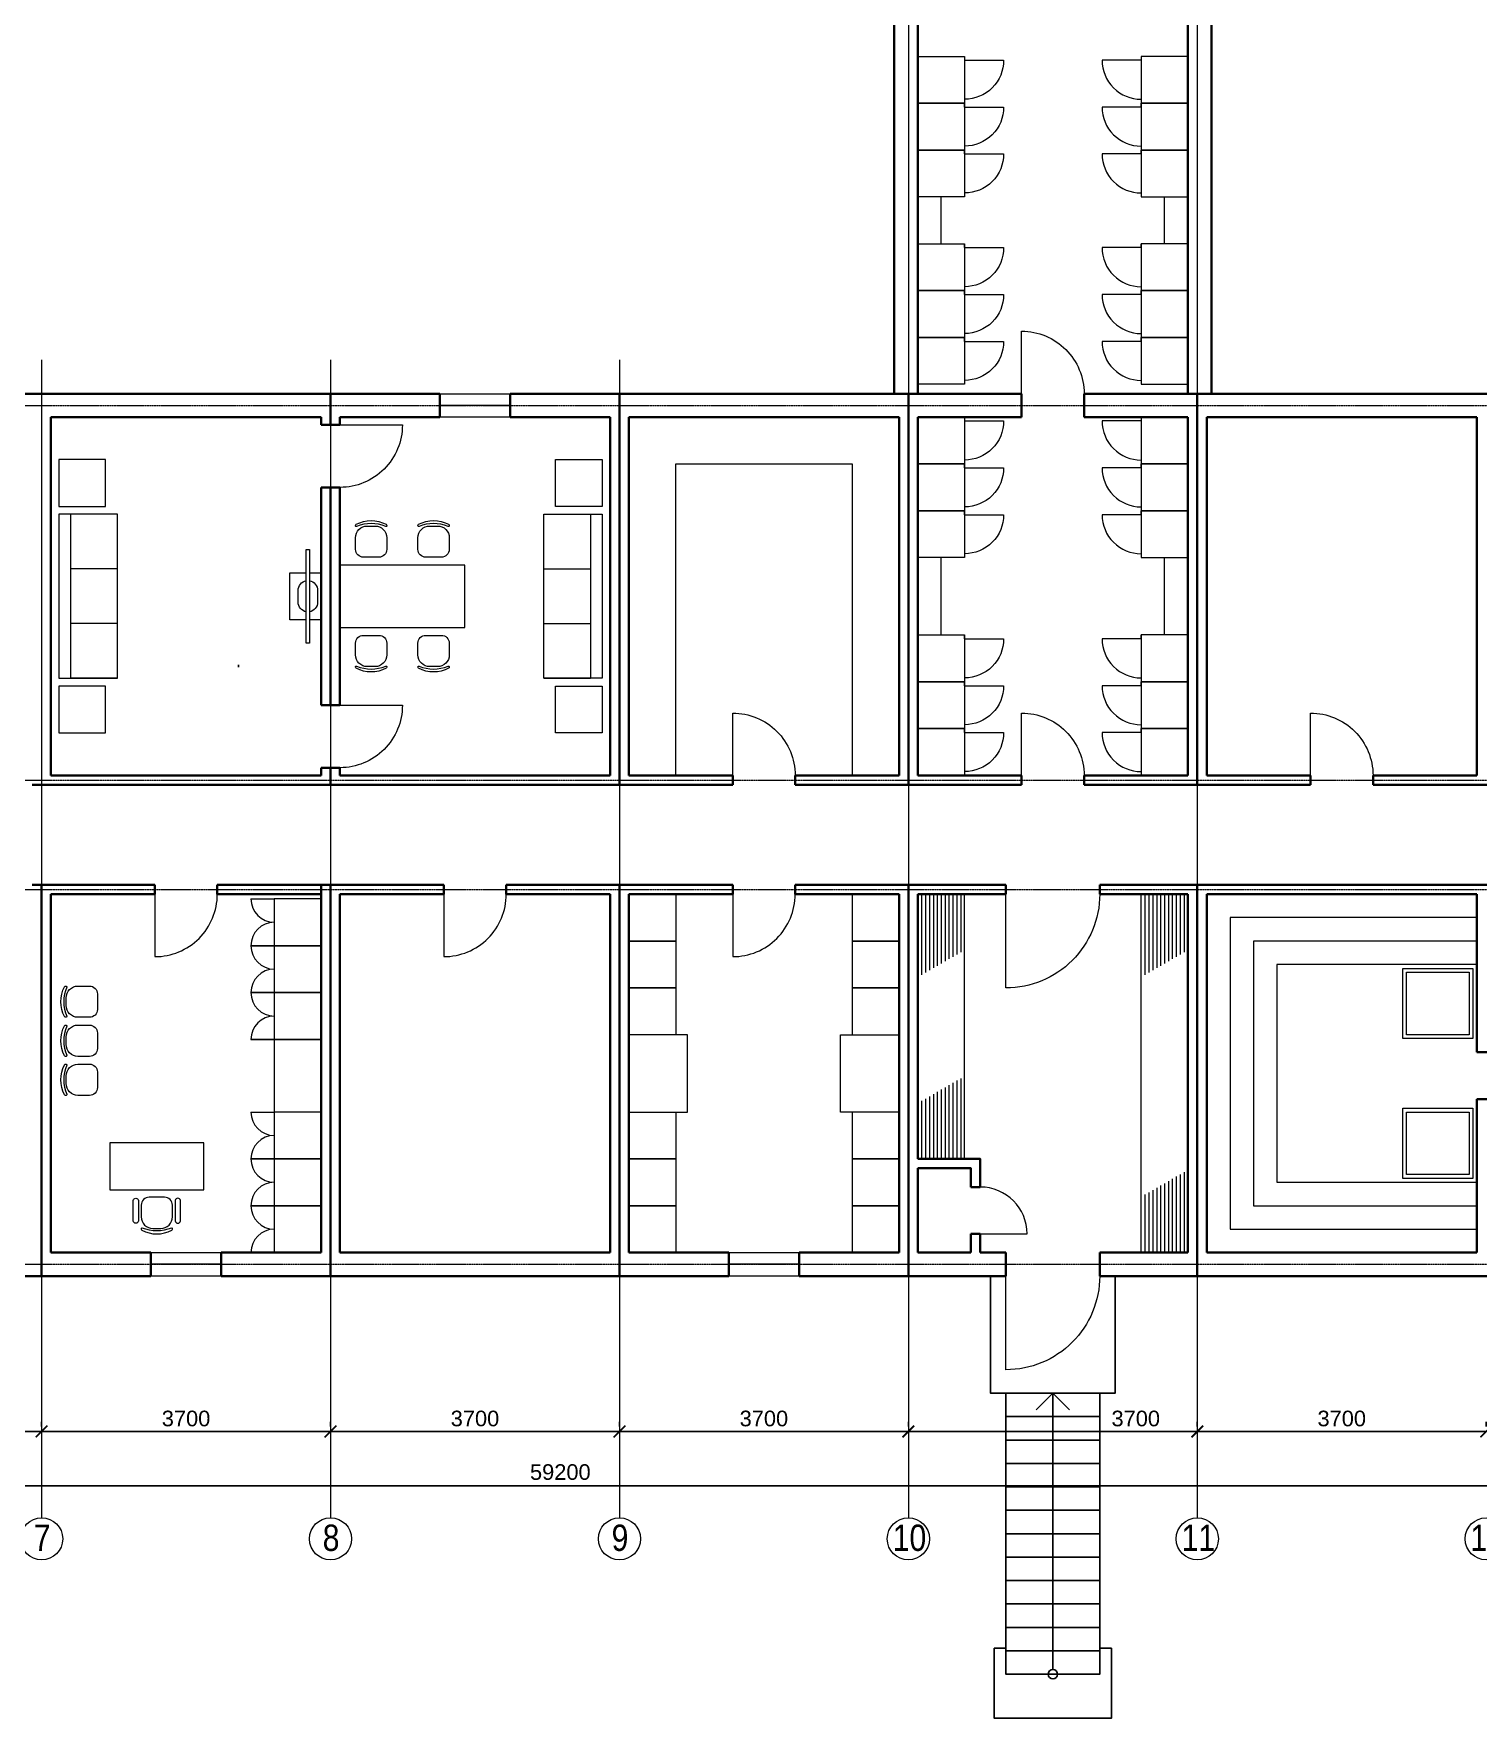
# Model space of a CAD drawing. Header units: millimetres. Extents: x 52 to 69096, y 37 to 64062.
# Drawn here: x 26929 to 45429, y 37 to 21611 of the extents above; entities that cross this region are included whole.
import ezdxf

# ---------------------------------------------------------------- set-up
doc = ezdxf.new("R2010")
doc.units = ezdxf.units.MM
doc.linetypes.add('ACAD_ISO04W100', pattern=[30, 24, -3, 0, -3])
for name, color, linetype, lineweight, true_color in [('двери', 7, 'Continuous', 18, 0x000000), ('мебель', 7, 'Continuous', 18, 0x000000), ('окна', 7, 'Continuous', 18, 0x000000), ('оси', 7, 'Continuous', 18, 0x000000), ('оси @ 100', 7, 'Continuous', 18, 0x000000), ('перегородки', 7, 'Continuous', 40, 0x000000), ('разрез', 7, 'Continuous', 25, 0x000000), ('разрез @ 5', 7, 'Continuous', 25, 0x000000), ('стены', 7, 'Continuous', 40, 0x000000), ('фасад', 7, 'Continuous', 25, 0x000000), ('фасад @ 100', 7, 'Continuous', 25, 0x000000)]:
    doc.layers.add(name, color=color, linetype=linetype, lineweight=lineweight, true_color=true_color)
doc.styles.get("Standard").update_dxf_attribs({"font": 'arial.ttf'})
doc.styles.add('стиль6', font='ARIALN.TTF')
doc.dimstyles.new('Копиягг', dxfattribs={"dimtxt": 2, "dimasz": 1.5, "dimexe": 1.25, "dimexo": 0.625, "dimtad": 1, "dimdec": 0, "dimtxsty": 'Standard', "dimblk": 'ARCHTICK', "dimcen": 2.5, "dimadec": 0, "dimazin": 0, "dimtfac": 1, "dimtdec": 0, "dimtmove": 0, "dimatfit": 3, "dimfxl": 1, "dimarcsym": 0})

# ---------------------------------------------------------------- blocks, each defined once
blk = doc.blocks.new('_ArchTick')
at = {"color": 0, "linetype": 'ByBlock', "const_width": 0.15}
blk.add_lwpolyline([(-0.5, -0.5), (0.5, 0.5)], dxfattribs=at)
blk = doc.blocks.new('*D54')
at = {"layer": 'Defpoints', "color": 0, "linetype": 'ByBlock', "transparency": 16777216}
for p in [(30730, 3710), (34430, 3710), (34430, 3710)]:
    blk.add_point(p, dxfattribs=at)
at = {"layer": 'оси', "color": 0, "linetype": 'ByBlock', "lineweight": -2, "transparency": 16777216}
for p, q in [((30730, 3773), (30730, 3835)), ((30730, 3710), (34430, 3710)), ((34430, 3773), (34430, 3835))]:
    blk.add_line(p, q, dxfattribs=at)
at = {"layer": 'оси', "color": 0, "linetype": 'ByBlock', "lineweight": -2, "transparency": 16777216, "xscale": 150, "yscale": 150, "zscale": 150, "rotation": 180}
blk.add_blockref('_ArchTick', (30730, 3710), dxfattribs=at)
at = {"layer": 'оси', "color": 0, "linetype": 'ByBlock', "lineweight": -2, "transparency": 16777216, "xscale": 150, "yscale": 150, "zscale": 150}
blk.add_blockref('_ArchTick', (34430, 3710), dxfattribs=at)
at = {"layer": 'оси', "color": 0, "linetype": 'ByBlock', "transparency": 16777216, "insert": (32580, 3875), "char_height": 200, "attachment_point": 5}
blk.add_mtext('3700', dxfattribs=at)
blk = doc.blocks.new('*D55')
at = {"layer": 'Defpoints', "color": 0, "linetype": 'ByBlock', "transparency": 16777216}
for p in [(27030, 3710), (30730, 3710), (30730, 3710)]:
    blk.add_point(p, dxfattribs=at)
at = {"layer": 'оси', "color": 0, "linetype": 'ByBlock', "lineweight": -2, "transparency": 16777216}
for p, q in [((27030, 3773), (27030, 3835)), ((27030, 3710), (30730, 3710)), ((30730, 3773), (30730, 3835))]:
    blk.add_line(p, q, dxfattribs=at)
at = {"layer": 'оси', "color": 0, "linetype": 'ByBlock', "lineweight": -2, "transparency": 16777216, "xscale": 150, "yscale": 150, "zscale": 150, "rotation": 180}
blk.add_blockref('_ArchTick', (27030, 3710), dxfattribs=at)
at = {"layer": 'оси', "color": 0, "linetype": 'ByBlock', "lineweight": -2, "transparency": 16777216, "xscale": 150, "yscale": 150, "zscale": 150}
blk.add_blockref('_ArchTick', (30730, 3710), dxfattribs=at)
at = {"layer": 'оси', "color": 0, "linetype": 'ByBlock', "transparency": 16777216, "insert": (28880, 3875), "char_height": 200, "attachment_point": 5}
blk.add_mtext('3700', dxfattribs=at)
blk = doc.blocks.new('*D56')
at = {"layer": 'Defpoints', "color": 0, "linetype": 'ByBlock', "transparency": 16777216}
for p in [(23330, 3710), (27030, 3710), (27030, 3710)]:
    blk.add_point(p, dxfattribs=at)
at = {"layer": 'оси', "color": 0, "linetype": 'ByBlock', "lineweight": -2, "transparency": 16777216}
for p, q in [((23330, 3773), (23330, 3835)), ((23330, 3710), (27030, 3710)), ((27030, 3773), (27030, 3835))]:
    blk.add_line(p, q, dxfattribs=at)
at = {"layer": 'оси', "color": 0, "linetype": 'ByBlock', "lineweight": -2, "transparency": 16777216, "xscale": 150, "yscale": 150, "zscale": 150, "rotation": 180}
blk.add_blockref('_ArchTick', (23330, 3710), dxfattribs=at)
at = {"layer": 'оси', "color": 0, "linetype": 'ByBlock', "lineweight": -2, "transparency": 16777216, "xscale": 150, "yscale": 150, "zscale": 150}
blk.add_blockref('_ArchTick', (27030, 3710), dxfattribs=at)
at = {"layer": 'оси', "color": 0, "linetype": 'ByBlock', "transparency": 16777216, "insert": (25180, 3875), "char_height": 200, "attachment_point": 5}
blk.add_mtext('3700', dxfattribs=at)
blk = doc.blocks.new('*D57')
at = {"layer": 'Defpoints', "color": 0, "linetype": 'ByBlock', "transparency": 16777216}
for p in [(34430, 3710), (38130, 3710), (38130, 3710)]:
    blk.add_point(p, dxfattribs=at)
at = {"layer": 'оси', "color": 0, "linetype": 'ByBlock', "lineweight": -2, "transparency": 16777216}
for p, q in [((34430, 3773), (34430, 3835)), ((34430, 3710), (38130, 3710)), ((38130, 3773), (38130, 3835))]:
    blk.add_line(p, q, dxfattribs=at)
at = {"layer": 'оси', "color": 0, "linetype": 'ByBlock', "lineweight": -2, "transparency": 16777216, "xscale": 150, "yscale": 150, "zscale": 150, "rotation": 180}
blk.add_blockref('_ArchTick', (34430, 3710), dxfattribs=at)
at = {"layer": 'оси', "color": 0, "linetype": 'ByBlock', "lineweight": -2, "transparency": 16777216, "xscale": 150, "yscale": 150, "zscale": 150}
blk.add_blockref('_ArchTick', (38130, 3710), dxfattribs=at)
at = {"layer": 'оси', "color": 0, "linetype": 'ByBlock', "transparency": 16777216, "insert": (36280, 3875), "char_height": 200, "attachment_point": 5}
blk.add_mtext('3700', dxfattribs=at)
blk = doc.blocks.new('*D59')
at = {"layer": 'Defpoints', "color": 0, "linetype": 'ByBlock', "transparency": 16777216}
for p in [(38130, 3710), (41830, 3710), (41830, 3710)]:
    blk.add_point(p, dxfattribs=at)
at = {"layer": 'оси', "color": 0, "linetype": 'ByBlock', "lineweight": -2, "transparency": 16777216}
for p, q in [((38130, 3773), (38130, 3835)), ((38130, 3710), (41830, 3710)), ((41830, 3773), (41830, 3835))]:
    blk.add_line(p, q, dxfattribs=at)
at = {"layer": 'оси', "color": 0, "linetype": 'ByBlock', "lineweight": -2, "transparency": 16777216, "xscale": 150, "yscale": 150, "zscale": 150, "rotation": 180}
blk.add_blockref('_ArchTick', (38130, 3710), dxfattribs=at)
at = {"layer": 'оси', "color": 0, "linetype": 'ByBlock', "lineweight": -2, "transparency": 16777216, "xscale": 150, "yscale": 150, "zscale": 150}
blk.add_blockref('_ArchTick', (41830, 3710), dxfattribs=at)
at = {"layer": 'оси', "color": 0, "linetype": 'ByBlock', "transparency": 16777216, "insert": (41042, 3875), "char_height": 200, "attachment_point": 5}
blk.add_mtext('3700', dxfattribs=at)
blk = doc.blocks.new('*D60')
at = {"layer": 'Defpoints', "color": 0, "linetype": 'ByBlock', "transparency": 16777216}
for p in [(41830, 3710), (45530, 3710), (45530, 3710)]:
    blk.add_point(p, dxfattribs=at)
at = {"layer": 'оси', "color": 0, "linetype": 'ByBlock', "lineweight": -2, "transparency": 16777216}
for p, q in [((41830, 3773), (41830, 3835)), ((41830, 3710), (45530, 3710)), ((45530, 3773), (45530, 3835))]:
    blk.add_line(p, q, dxfattribs=at)
at = {"layer": 'оси', "color": 0, "linetype": 'ByBlock', "lineweight": -2, "transparency": 16777216, "xscale": 150, "yscale": 150, "zscale": 150, "rotation": 180}
blk.add_blockref('_ArchTick', (41830, 3710), dxfattribs=at)
at = {"layer": 'оси', "color": 0, "linetype": 'ByBlock', "lineweight": -2, "transparency": 16777216, "xscale": 150, "yscale": 150, "zscale": 150}
blk.add_blockref('_ArchTick', (45530, 3710), dxfattribs=at)
at = {"layer": 'оси', "color": 0, "linetype": 'ByBlock', "transparency": 16777216, "insert": (43680, 3875), "char_height": 200, "attachment_point": 5}
blk.add_mtext('3700', dxfattribs=at)
blk = doc.blocks.new('*D81')
at = {"layer": 'Defpoints', "color": 0, "linetype": 'ByBlock', "transparency": 16777216}
for p in [(64030, 3013), (4830, 2605), (64030, 2605)]:
    blk.add_point(p, dxfattribs=at)
at = {"layer": 'фасад', "color": 0, "linetype": 'ByBlock', "lineweight": -2, "transparency": 16777216}
for p, q in [((4830, 2668), (4830, 3138)), ((64030, 2668), (64030, 3138)), ((4830, 3013), (64030, 3013))]:
    blk.add_line(p, q, dxfattribs=at)
at = {"layer": 'фасад', "color": 0, "linetype": 'ByBlock', "lineweight": -2, "transparency": 16777216, "xscale": 150, "yscale": 150, "zscale": 150, "rotation": 180}
blk.add_blockref('_ArchTick', (4830, 3013), dxfattribs=at)
at = {"layer": 'фасад', "color": 0, "linetype": 'ByBlock', "lineweight": -2, "transparency": 16777216, "xscale": 150, "yscale": 150, "zscale": 150}
blk.add_blockref('_ArchTick', (64030, 3013), dxfattribs=at)
at = {"layer": 'фасад', "color": 0, "linetype": 'ByBlock', "transparency": 16777216, "insert": (33673, 3189), "char_height": 200, "attachment_point": 5}
blk.add_mtext('59200', dxfattribs=at)

msp = doc.modelspace()

# ---------------------------------------------------------------- linework, layer by layer
at = {"layer": 'двери'}
msp.add_line((39050.3, 6240.7), (39650.3, 6240.7), dxfattribs=at)
for points in [[(39580.3, 17000.7), (39580.3, 17800.7, -0.4142136), (40380.3, 17000.7)], [(30850.3, 16600.7), (31650.3, 16600.7, -0.4142136), (30850.3, 15800.7)], [(30850.3, 13010.7), (31650.3, 13010.7, -0.4142136), (30850.3, 12210.7)], [(35880.3, 12110.7), (35880.3, 12910.7, -0.4142136), (36680.3, 12110.7)], [(39580.3, 12110.7), (39580.3, 12910.7, -0.4142136), (40380.3, 12110.7)], [(43280.3, 12110.7), (43280.3, 12910.7, -0.4142136), (44080.3, 12110.7)], [(28480.3, 10590.7), (28480.3, 9790.7, 0.4142136), (29280.3, 10590.7)], [(32180.3, 10590.7), (32180.3, 9790.7, 0.4142136), (32980.3, 10590.7)], [(35880.3, 10590.7), (35880.3, 9790.7, 0.4142136), (36680.3, 10590.7)]]:
    msp.add_lwpolyline(points, format="xyb", dxfattribs=at)
at = {"layer": 'двери', "linetype": 'ByBlock'}
for points in [[(40580.3, 10590.7), (40580.3, 10590.7, -0.4142136), (39380.3, 9390.7), (39380.3, 10590.7)], [(40580.3, 5700.7), (40580.3, 5700.7, -0.4142136), (39380.3, 4500.7), (39380.3, 5700.7)]]:
    msp.add_lwpolyline(points, format="xyb", dxfattribs=at)
at = {"layer": 'двери'}
msp.add_arc((39050.3, 6240.7), 600, 0, 90, dxfattribs=at)
at = {"layer": 'мебель', "linetype": 'ByBlock'}
for p, q in [((38550.3, 18920.7), (38550.3, 19520.7)), ((41410.3, 18920.7), (41410.3, 19520.7)), ((27400.3, 15455.7), (27400.3, 13355.7)), ((34060.3, 15455.7), (34060.3, 13355.7)), ((38550.3, 13910.7), (38550.3, 14900.7)), ((41410.3, 13910.7), (41410.3, 14900.7)), ((28000.3, 14755.7), (27400.3, 14755.7)), ((33460.3, 14755.7), (34060.3, 14755.7)), ((28000.3, 14055.7), (27400.3, 14055.7)), ((33460.3, 14055.7), (34060.3, 14055.7)), ((28000.3, 13355.7), (27400.3, 13355.7)), ((33460.3, 13355.7), (34060.3, 13355.7)), ((38300.3, 10590.7), (38300.3, 9559.6)), ((38350.3, 10590.7), (38350.3, 9588.5)), ((38400.3, 10590.7), (38400.3, 9617.3)), ((38450.3, 10590.7), (38450.3, 9646.2)), ((38500.3, 10590.7), (38500.3, 9675.1)), ((38550.3, 10590.7), (38550.3, 9703.9)), ((38600.3, 10590.7), (38600.3, 9732.8)), ((38650.3, 10590.7), (38650.3, 9761.7)), ((38700.3, 10590.7), (38700.3, 9790.5)), ((38750.3, 10590.7), (38750.3, 9819.4)), ((38800.3, 10590.7), (38800.3, 9848.3)), ((38850.3, 7200.7), (38850.3, 10590.7)), ((41110.3, 6000.7), (41110.3, 10590.7)), ((41160.3, 10590.7), (41160.3, 9559.6)), ((41210.3, 10590.7), (41210.3, 9588.5)), ((41260.3, 10590.7), (41260.3, 9617.3)), ((41310.3, 10590.7), (41310.3, 9646.2)), ((41360.3, 10590.7), (41360.3, 9675.1)), ((41410.3, 10590.7), (41410.3, 9703.9)), ((41460.3, 10590.7), (41460.3, 9732.8)), ((41510.3, 10590.7), (41510.3, 9761.7)), ((41560.3, 10590.7), (41560.3, 9790.5)), ((41610.3, 10590.7), (41610.3, 9819.4)), ((41660.3, 10590.7), (41660.3, 9848.3)), ((41710.3, 10590.7), (41710.3, 6000.7)), ((30010.3, 8730.7), (30010.3, 7800.7)), ((38750.3, 8203), (38750.3, 7200.7)), ((38800.3, 8231.9), (38800.3, 7200.7)), ((38400.3, 8000.9), (38400.3, 7200.7)), ((38450.3, 8029.8), (38450.3, 7200.7)), ((38500.3, 8058.7), (38500.3, 7200.7)), ((38550.3, 8087.5), (38550.3, 7200.7)), ((38600.3, 8116.4), (38600.3, 7200.7)), ((38650.3, 8145.3), (38650.3, 7200.7)), ((38700.3, 8174.1), (38700.3, 7200.7)), ((38300.3, 7943.2), (38300.3, 7200.7)), ((38350.3, 7972.1), (38350.3, 7200.7)), ((41110.3, 6000.7), (41110.3, 7500.7)), ((41460.3, 6916.4), (41460.3, 6000.7)), ((41510.3, 6945.3), (41510.3, 6000.7)), ((41560.3, 6974.1), (41560.3, 6000.7)), ((41610.3, 7003), (41610.3, 6000.7)), ((41660.3, 7031.9), (41660.3, 6000.7)), ((41160.3, 6743.2), (41160.3, 6000.7)), ((41210.3, 6772.1), (41210.3, 6000.7)), ((41260.3, 6800.9), (41260.3, 6000.7)), ((41310.3, 6829.8), (41310.3, 6000.7)), ((41360.3, 6858.7), (41360.3, 6000.7)), ((41410.3, 6887.5), (41410.3, 6000.7))]:
    msp.add_line(p, q, dxfattribs=at)
at = {"layer": 'мебель'}
for p, q in [((29710.3, 10530.7), (30010.3, 10530.7)), ((30610.3, 10530.7), (30010.3, 10530.7)), ((30010.3, 10530.7), (30010.3, 9930.7)), ((30610.3, 9930.7), (30610.3, 10530.7)), ((29710.3, 9930.7), (30010.3, 9930.7)), ((30010.3, 9930.7), (29710.3, 9930.7)), ((30010.3, 9930.7), (30610.3, 9930.7)), ((30610.3, 9930.7), (30010.3, 9930.7)), ((30010.3, 9930.7), (30010.3, 9330.7)), ((30610.3, 9330.7), (30610.3, 9930.7)), ((29710.3, 9330.7), (30010.3, 9330.7)), ((30010.3, 9330.7), (29710.3, 9330.7)), ((30010.3, 9330.7), (30610.3, 9330.7)), ((30610.3, 9330.7), (30010.3, 9330.7)), ((30010.3, 9330.7), (30010.3, 8730.7)), ((30610.3, 8730.7), (30610.3, 9330.7)), ((29710.3, 8730.7), (30010.3, 8730.7)), ((30010.3, 8730.7), (29710.3, 8730.7)), ((30010.3, 8730.7), (30610.3, 8730.7)), ((30610.3, 8730.7), (30010.3, 8730.7)), ((29710.3, 7800.7), (30010.3, 7800.7)), ((30610.3, 7800.7), (30010.3, 7800.7)), ((30010.3, 7800.7), (30010.3, 7200.7)), ((30610.3, 7200.7), (30610.3, 7800.7)), ((29710.3, 7200.7), (30010.3, 7200.7)), ((30010.3, 7200.7), (29710.3, 7200.7)), ((30010.3, 7200.7), (30610.3, 7200.7)), ((30610.3, 7200.7), (30010.3, 7200.7)), ((30010.3, 7200.7), (30010.3, 6600.7)), ((30610.3, 6600.7), (30610.3, 7200.7)), ((29710.3, 6600.7), (30010.3, 6600.7)), ((30010.3, 6600.7), (29710.3, 6600.7)), ((30010.3, 6600.7), (30610.3, 6600.7)), ((30610.3, 6600.7), (30010.3, 6600.7)), ((30010.3, 6600.7), (30010.3, 6000.7)), ((30610.3, 6000.7), (30610.3, 6600.7)), ((29710.3, 6000.7), (30010.3, 6000.7)), ((30010.3, 6000.7), (29710.3, 6000.7)), ((30010.3, 6000.7), (30610.3, 6000.7)), ((30610.3, 6000.7), (30010.3, 6000.7))]:
    msp.add_line(p, q, dxfattribs=at)
at = {"layer": 'мебель', "linetype": 'ByBlock'}
for points in [[(38850.3, 20720.7), (38250.3, 20720.7), (38250.3, 21320.7), (38850.3, 21320.7)], [(41110.3, 20720.7), (41710.3, 20720.7), (41710.3, 21320.7), (41110.3, 21320.7)], [(38850.3, 20120.7), (38250.3, 20120.7), (38250.3, 20720.7), (38850.3, 20720.7)], [(38850.3, 20720.7), (38850.3, 20720.7), (38850.3, 20670.7), (38850.3, 20670.7)], [(41110.3, 20120.7), (41710.3, 20120.7), (41710.3, 20720.7), (41110.3, 20720.7)], [(41110.3, 20720.7), (41110.3, 20720.7), (41110.3, 20670.7), (41110.3, 20670.7)], [(38850.3, 19520.7), (38250.3, 19520.7), (38250.3, 20120.7), (38850.3, 20120.7)], [(38850.3, 20120.7), (38850.3, 20120.7), (38850.3, 20070.7), (38850.3, 20070.7)], [(41110.3, 19520.7), (41710.3, 19520.7), (41710.3, 20120.7), (41110.3, 20120.7)], [(41110.3, 20120.7), (41110.3, 20120.7), (41110.3, 20070.7), (41110.3, 20070.7)], [(38850.3, 18320.7), (38250.3, 18320.7), (38250.3, 18920.7), (38850.3, 18920.7)], [(38850.3, 18920.7), (38850.3, 18920.7), (38850.3, 18870.7), (38850.3, 18870.7)], [(41110.3, 18320.7), (41710.3, 18320.7), (41710.3, 18920.7), (41110.3, 18920.7)], [(41110.3, 18920.7), (41110.3, 18920.7), (41110.3, 18870.7), (41110.3, 18870.7)], [(38850.3, 17720.7), (38250.3, 17720.7), (38250.3, 18320.7), (38850.3, 18320.7)], [(38850.3, 18320.7), (38850.3, 18320.7), (38850.3, 18270.7), (38850.3, 18270.7)], [(41110.3, 17720.7), (41710.3, 17720.7), (41710.3, 18320.7), (41110.3, 18320.7)], [(41110.3, 18320.7), (41110.3, 18320.7), (41110.3, 18270.7), (41110.3, 18270.7)], [(38850.3, 17120.7), (38250.3, 17120.7), (38250.3, 17720.7), (38850.3, 17720.7)], [(38850.3, 17720.7), (38850.3, 17720.7), (38850.3, 17670.7), (38850.3, 17670.7)], [(41110.3, 17120.7), (41710.3, 17120.7), (41710.3, 17720.7), (41110.3, 17720.7)], [(41110.3, 17720.7), (41110.3, 17720.7), (41110.3, 17670.7), (41110.3, 17670.7)], [(38850.3, 16100.7), (38250.3, 16100.7), (38250.3, 16700.7), (38850.3, 16700.7)], [(41110.3, 16100.7), (41710.3, 16100.7), (41710.3, 16700.7), (41110.3, 16700.7)], [(27850.3, 16155.7), (27250.3, 16155.7), (27250.3, 15555.7), (27850.3, 15555.7)], [(33610.3, 16155.7), (34210.3, 16155.7), (34210.3, 15555.7), (33610.3, 15555.7)], [(38850.3, 15500.7), (38250.3, 15500.7), (38250.3, 16100.7), (38850.3, 16100.7)], [(38850.3, 16100.7), (38850.3, 16100.7), (38850.3, 16050.7), (38850.3, 16050.7)], [(41110.3, 15500.7), (41710.3, 15500.7), (41710.3, 16100.7), (41110.3, 16100.7)], [(41110.3, 16100.7), (41110.3, 16100.7), (41110.3, 16050.7), (41110.3, 16050.7)], [(27250.3, 13355.7), (28000.3, 13355.7), (28000.3, 15455.7), (27250.3, 15455.7)], [(34210.3, 13355.7), (33460.3, 13355.7), (33460.3, 15455.7), (34210.3, 15455.7)], [(38850.3, 14900.7), (38250.3, 14900.7), (38250.3, 15500.7), (38850.3, 15500.7)], [(38850.3, 15500.7), (38850.3, 15500.7), (38850.3, 15450.7), (38850.3, 15450.7)], [(41110.3, 14900.7), (41710.3, 14900.7), (41710.3, 15500.7), (41110.3, 15500.7)], [(41110.3, 15500.7), (41110.3, 15500.7), (41110.3, 15450.7), (41110.3, 15450.7)], [(30420.3, 15005.7), (30460.3, 15005.7), (30460.3, 13805.7), (30420.3, 13805.7)], [(38850.3, 13310.7), (38250.3, 13310.7), (38250.3, 13910.7), (38850.3, 13910.7)], [(38850.3, 13910.7), (38850.3, 13910.7), (38850.3, 13860.7), (38850.3, 13860.7)], [(41110.3, 13310.7), (41710.3, 13310.7), (41710.3, 13910.7), (41110.3, 13910.7)], [(41110.3, 13910.7), (41110.3, 13910.7), (41110.3, 13860.7), (41110.3, 13860.7)], [(29550.6, 13497.6), (29552.6, 13497.6), (29552.6, 13527.5), (29550.6, 13527.5)], [(27850.3, 13255.7), (27250.3, 13255.7), (27250.3, 12655.7), (27850.3, 12655.7)], [(33610.3, 13255.7), (34210.3, 13255.7), (34210.3, 12655.7), (33610.3, 12655.7)], [(38850.3, 12710.7), (38250.3, 12710.7), (38250.3, 13310.7), (38850.3, 13310.7)], [(38850.3, 13310.7), (38850.3, 13310.7), (38850.3, 13260.7), (38850.3, 13260.7)], [(41110.3, 12710.7), (41710.3, 12710.7), (41710.3, 13310.7), (41110.3, 13310.7)], [(41110.3, 13310.7), (41110.3, 13310.7), (41110.3, 13260.7), (41110.3, 13260.7)], [(38850.3, 12110.7), (38250.3, 12110.7), (38250.3, 12710.7), (38850.3, 12710.7)], [(38850.3, 12710.7), (38850.3, 12710.7), (38850.3, 12660.7), (38850.3, 12660.7)], [(41110.3, 12110.7), (41710.3, 12110.7), (41710.3, 12710.7), (41110.3, 12710.7)], [(41110.3, 12710.7), (41110.3, 12710.7), (41110.3, 12660.7), (41110.3, 12660.7)], [(35150.3, 9990.7), (34550.3, 9990.7), (34550.3, 10590.7), (35150.3, 10590.7)], [(37410.3, 9990.7), (38010.3, 9990.7), (38010.3, 10590.7), (37410.3, 10590.7)], [(35150.3, 9390.7), (34550.3, 9390.7), (34550.3, 9990.7), (35150.3, 9990.7)], [(37410.3, 9390.7), (38010.3, 9390.7), (38010.3, 9990.7), (37410.3, 9990.7)], [(35150.3, 8790.7), (34550.3, 8790.7), (34550.3, 9390.7), (35150.3, 9390.7)], [(37410.3, 8790.7), (38010.3, 8790.7), (38010.3, 9390.7), (37410.3, 9390.7)], [(35150.3, 7200.7), (34550.3, 7200.7), (34550.3, 7800.7), (35150.3, 7800.7)], [(37410.3, 7200.7), (38010.3, 7200.7), (38010.3, 7800.7), (37410.3, 7800.7)], [(27905.6, 7406.4), (27905.6, 6806.4), (29105.6, 6806.4), (29105.6, 7406.4)], [(35150.3, 6600.7), (34550.3, 6600.7), (34550.3, 7200.7), (35150.3, 7200.7)], [(37410.3, 6600.7), (38010.3, 6600.7), (38010.3, 7200.7), (37410.3, 7200.7)], [(35150.3, 6000.7), (34550.3, 6000.7), (34550.3, 6600.7), (35150.3, 6600.7)], [(37410.3, 6000.7), (38010.3, 6000.7), (38010.3, 6600.7), (37410.3, 6600.7)]]:
    msp.add_lwpolyline(points, close=True, dxfattribs=at)
for points in [[(38850.3, 21270.7), (39350.3, 21270.7), (39350.3, 21270.7, -0.4142136), (38850.3, 20770.7), (38850.3, 20770.7)], [(41110.3, 21270.7), (40610.3, 21270.7), (40610.3, 21270.7, 0.4142136), (41110.3, 20770.7), (41110.3, 20770.7)], [(38850.3, 20670.7), (39350.3, 20670.7), (39350.3, 20670.7, -0.4142136), (38850.3, 20170.7), (38850.3, 20170.7)], [(41110.3, 20670.7), (40610.3, 20670.7), (40610.3, 20670.7, 0.4142136), (41110.3, 20170.7), (41110.3, 20170.7)], [(38850.3, 20070.7), (39350.3, 20070.7), (39350.3, 20070.7, -0.4142136), (38850.3, 19570.7), (38850.3, 19570.7)], [(41110.3, 20070.7), (40610.3, 20070.7), (40610.3, 20070.7, 0.4142136), (41110.3, 19570.7), (41110.3, 19570.7)], [(38850.3, 18870.7), (39350.3, 18870.7), (39350.3, 18870.7, -0.4142136), (38850.3, 18370.7), (38850.3, 18370.7)], [(41110.3, 18870.7), (40610.3, 18870.7), (40610.3, 18870.7, 0.4142136), (41110.3, 18370.7), (41110.3, 18370.7)], [(38850.3, 18270.7), (39350.3, 18270.7), (39350.3, 18270.7, -0.4142136), (38850.3, 17770.7), (38850.3, 17770.7)], [(41110.3, 18270.7), (40610.3, 18270.7), (40610.3, 18270.7, 0.4142136), (41110.3, 17770.7), (41110.3, 17770.7)], [(38850.3, 17670.7), (39350.3, 17670.7), (39350.3, 17670.7, -0.4142136), (38850.3, 17170.7), (38850.3, 17170.7)], [(41110.3, 17670.7), (40610.3, 17670.7), (40610.3, 17670.7, 0.4142136), (41110.3, 17170.7), (41110.3, 17170.7)], [(38850.3, 16650.7), (39350.3, 16650.7), (39350.3, 16650.7, -0.4142136), (38850.3, 16150.7), (38850.3, 16150.7)], [(41110.3, 16650.7), (40610.3, 16650.7), (40610.3, 16650.7, 0.4142136), (41110.3, 16150.7), (41110.3, 16150.7)], [(38850.3, 16050.7), (39350.3, 16050.7), (39350.3, 16050.7, -0.4142136), (38850.3, 15550.7), (38850.3, 15550.7)], [(41110.3, 16050.7), (40610.3, 16050.7), (40610.3, 16050.7, 0.4142136), (41110.3, 15550.7), (41110.3, 15550.7)], [(38850.3, 15450.7), (39350.3, 15450.7), (39350.3, 15450.7, -0.4142136), (38850.3, 14950.7), (38850.3, 14950.7)], [(41110.3, 15450.7), (40610.3, 15450.7), (40610.3, 15450.7, 0.4142136), (41110.3, 14950.7), (41110.3, 14950.7)], [(30420.3, 14207.4, -0.3678942), (30315.3, 14330.7), (30315.3, 14480.7, -0.3678942), (30420.3, 14604.1)], [(30460.3, 14604.1, -0.3678942), (30565.3, 14480.7), (30565.3, 14330.7, -0.3678942), (30460.3, 14207.4, -0.3678942)], [(38850.3, 13860.7), (39350.3, 13860.7), (39350.3, 13860.7, -0.4142136), (38850.3, 13360.7), (38850.3, 13360.7)], [(41110.3, 13860.7), (40610.3, 13860.7), (40610.3, 13860.7, 0.4142136), (41110.3, 13360.7), (41110.3, 13360.7)], [(38850.3, 13260.7), (39350.3, 13260.7), (39350.3, 13260.7, -0.4142136), (38850.3, 12760.7), (38850.3, 12760.7)], [(41110.3, 13260.7), (40610.3, 13260.7), (40610.3, 13260.7, 0.4142136), (41110.3, 12760.7), (41110.3, 12760.7)], [(38850.3, 12660.7), (39350.3, 12660.7), (39350.3, 12660.7, -0.4142136), (38850.3, 12160.7), (38850.3, 12160.7)], [(41110.3, 12660.7), (40610.3, 12660.7), (40610.3, 12660.7, 0.4142136), (41110.3, 12160.7), (41110.3, 12160.7)]]:
    msp.add_lwpolyline(points, format="xyb", dxfattribs=at)
for points in [[(35150.3, 12113), (35150.3, 12113), (35150.3, 16100.7)], [(35150.3, 16100.7), (37410.3, 16100.7)], [(37410.3, 16100.7), (37410.3, 12110.7)], [(30420.3, 14105.7), (30210.3, 14105.7), (30210.3, 14705.7), (30420.3, 14705.7)], [(30460.3, 14705.7), (30610.3, 14705.7), (30610.3, 14105.7), (30460.3, 14105.7)], [(45410.3, 10590.7), (41950.3, 10590.7), (41950.3, 6000.7), (45410.3, 6000.7)], [(45410.3, 10290.7), (42250.3, 10290.7), (42250.3, 6300.7), (45410.3, 6300.7)], [(45410.3, 9990.7), (42550.3, 9990.7), (42550.3, 6600.7), (45410.3, 6600.7)], [(45410.3, 9690.7), (42850.3, 9690.7), (42850.3, 6900.7), (45410.3, 6900.7)], [(35150.3, 7800.7), (35300.3, 7800.7), (35300.3, 8790.7), (35150.3, 8790.7)], [(37410.3, 7800.7), (37260.3, 7800.7), (37260.3, 8790.7), (37410.3, 8790.7)]]:
    msp.add_lwpolyline(points, dxfattribs=at)
at = {"layer": 'мебель'}
for points in [[(31436.5, 15299.4, 0.2013542), (31064.2, 15299.4, -0.5360214), (31050.3, 15308.6), (31050.3, 15314.3, -0.2792053), (31058.4, 15327.6, -0.2456229), (31442.3, 15327.6, -0.2792053), (31450.3, 15314.3), (31450.3, 15308.6, -0.5360214)], [(32236.5, 15299.4, 0.2013542), (31864.2, 15299.4, -0.5360214), (31850.3, 15308.6), (31850.3, 15314.3, -0.2792053), (31858.4, 15327.6, -0.2456229), (32242.3, 15327.6, -0.2792053), (32250.3, 15314.3), (32250.3, 15308.6, -0.5360214)], [(31350.3, 14905.7), (31150.3, 14905.7, -0.4142136), (31050.3, 15005.7), (31050.3, 15155.7, -0.4142136), (31200.3, 15305.7), (31300.3, 15305.7, -0.4142136), (31450.3, 15155.7), (31450.3, 15005.7, -0.4142136)], [(32150.3, 14905.7), (31950.3, 14905.7, -0.4142136), (31850.3, 15005.7), (31850.3, 15155.7, -0.4142136), (32000.3, 15305.7), (32100.3, 15305.7, -0.4142136), (32250.3, 15155.7), (32250.3, 15005.7, -0.4142136)], [(31150.3, 13905.7), (31350.3, 13905.7, -0.4142136), (31450.3, 13805.7), (31450.3, 13655.7, -0.4142136), (31300.3, 13505.7), (31200.3, 13505.7, -0.4142136), (31050.3, 13655.7), (31050.3, 13805.7, -0.4142136)], [(31950.3, 13905.7), (32150.3, 13905.7, -0.4142136), (32250.3, 13805.7), (32250.3, 13655.7, -0.4142136), (32100.3, 13505.7), (32000.3, 13505.7, -0.4142136), (31850.3, 13655.7), (31850.3, 13805.7, -0.4142136)], [(31064.2, 13512.1, 0.2013542), (31436.5, 13512.1, -0.5360214), (31450.3, 13502.9), (31450.3, 13497.1, -0.2792053), (31442.3, 13483.8, -0.2456229), (31058.4, 13483.8, -0.2792053), (31050.3, 13497.1), (31050.3, 13502.9, -0.5360214)], [(31864.2, 13512.1, 0.2013542), (32236.5, 13512.1, -0.5360214), (32250.3, 13502.9), (32250.3, 13497.1, -0.2792053), (32242.3, 13483.8, -0.2456229), (31858.4, 13483.8, -0.2792053), (31850.3, 13497.1), (31850.3, 13502.9, -0.5360214)], [(27351.9, 9400.4, 0.2013542), (27351.9, 9028.1, -0.5360214), (27342.7, 9014.3), (27337, 9014.3, -0.2792053), (27323.7, 9022.3, -0.2456229), (27323.7, 9406.2, -0.2792053), (27337, 9414.3), (27342.7, 9414.3, -0.5360214)], [(27745.6, 9314.3), (27745.6, 9114.3, -0.4142136), (27645.6, 9014.3), (27495.6, 9014.3, -0.4142136), (27345.6, 9164.3), (27345.6, 9264.3, -0.4142136), (27495.6, 9414.3), (27645.6, 9414.3, -0.4142136)], [(27351.9, 8900.4, 0.2013542), (27351.9, 8528.1, -0.5360214), (27342.7, 8514.3), (27337, 8514.3, -0.2792053), (27323.7, 8522.3, -0.2456229), (27323.7, 8906.2, -0.2792053), (27337, 8914.3), (27342.7, 8914.3, -0.5360214)], [(27745.6, 8814.3), (27745.6, 8614.3, -0.4142136), (27645.6, 8514.3), (27495.6, 8514.3, -0.4142136), (27345.6, 8664.3), (27345.6, 8764.3, -0.4142136), (27495.6, 8914.3), (27645.6, 8914.3, -0.4142136)], [(27351.9, 8400.4, 0.2013542), (27351.9, 8028.1, -0.5360214), (27342.7, 8014.3), (27337, 8014.3, -0.2792053), (27323.7, 8022.3, -0.2456229), (27323.7, 8406.2, -0.2792053), (27337, 8414.3), (27342.7, 8414.3, -0.5360214)], [(27745.6, 8314.3), (27745.6, 8114.3, -0.4142136), (27645.6, 8014.3), (27495.6, 8014.3, -0.4142136), (27345.6, 8164.3), (27345.6, 8264.3, -0.4142136), (27495.6, 8414.3), (27645.6, 8414.3, -0.4142136)], [(28605.6, 6709.1), (28405.6, 6709.1, 0.4142136), (28305.6, 6609.1), (28305.6, 6459.1, 0.4142136), (28455.6, 6309.1), (28555.6, 6309.1, 0.4142136), (28705.6, 6459.1), (28705.6, 6609.1, 0.4142136)], [(28691.7, 6315.4, -0.2013542), (28319.5, 6315.4, 0.5360214), (28305.6, 6306.2), (28305.6, 6300.5, 0.2792053), (28313.6, 6287.2, 0.2456229), (28697.5, 6287.2, 0.2792053), (28705.6, 6300.5), (28705.6, 6306.2, 0.5360214)]]:
    msp.add_lwpolyline(points, format="xyb", close=True, dxfattribs=at)
for points in [[(30850.3, 14005.7), (32450.3, 14005.7), (32450.3, 14805.7), (30850.3, 14805.7)], [(44460.3, 9640.7), (45360.3, 9640.7), (45360.3, 8740.7), (44460.3, 8740.7)], [(44510.3, 9590.7), (45310.3, 9590.7), (45310.3, 8790.7), (44510.3, 8790.7)], [(44460.3, 7850.7), (45360.3, 7850.7), (45360.3, 6950.7), (44460.3, 6950.7)], [(44510.3, 7800.7), (45310.3, 7800.7), (45310.3, 7000.7), (44510.3, 7000.7)]]:
    msp.add_lwpolyline(points, close=True, dxfattribs=at)
at = {"layer": 'мебель', "linetype": 'ByBlock'}
for points in [[(28269.2, 6667.6), (28269.2, 6406.2, -0.9188908), (28203.9, 6406.2), (28203.9, 6667.6, -0.9188908)], [(28741.9, 6667.6), (28741.9, 6406.2, 0.9188908), (28807.2, 6406.2), (28807.2, 6667.6, 0.9188908)]]:
    msp.add_lwpolyline(points, format="xyb", close=True, dxfattribs=at)
at = {"layer": 'мебель'}
for centre, start, end in [((30010.3, 10530.7), 180, 270), ((30010.3, 9930.7), 90, 180), ((30010.3, 9930.7), 180, 270), ((30010.3, 9330.7), 90, 180), ((30010.3, 9330.7), 180, 270), ((30010.3, 8730.7), 90, 180), ((30010.3, 7800.7), 180, 270), ((30010.3, 7200.7), 90, 180), ((30010.3, 7200.7), 180, 270), ((30010.3, 6600.7), 90, 180), ((30010.3, 6600.7), 180, 270), ((30010.3, 6000.7), 90, 180)]:
    msp.add_arc(centre, 300, start, end, dxfattribs=at)
at = {"layer": 'окна', "linetype": 'ByBlock'}
for p, q in [((33030.3, 16850.7), (32130.3, 16850.7)), ((29330.3, 5850.7), (28430.3, 5850.7)), ((36730.3, 5850.7), (35830.3, 5850.7))]:
    msp.add_line(p, q, dxfattribs=at)
at = {"layer": 'окна'}
for points in [[(32130.3, 16700.7), (32130.3, 17000.7), (33030.3, 17000.7), (33030.3, 16700.7)], [(28430.3, 5700.7), (28430.3, 6000.7), (29330.3, 6000.7), (29330.3, 5700.7)], [(35830.3, 5700.7), (35830.3, 6000.7), (36730.3, 6000.7), (36730.3, 5700.7)]]:
    msp.add_lwpolyline(points, close=True, dxfattribs=at)
at = {"layer": 'оси', "linetype": 'ACAD_ISO04W100', "ltscale": 0.5}
for p, q in [((38130.3, 39312.6), (38130.3, 2605.3)), ((41830.3, 39285.2), (41830.3, 2605.3)), ((27030.3, 17432.6), (27030.3, 2605.3)), ((30730.3, 17432.6), (30730.3, 2605.3)), ((34430.3, 17432.6), (34430.3, 2605.3))]:
    msp.add_line(p, q, dxfattribs=at)
at = {"layer": 'оси', "linetype": 'ACAD_ISO04W100'}
for p, q in [((4330.3, 16850.7), (68076.4, 16850.7)), ((4330.3, 12050.7), (68076.4, 12050.7)), ((4330.3, 10650.7), (68076.4, 10650.7)), ((4330.3, 5850.7), (68076.4, 5850.7))]:
    msp.add_line(p, q, dxfattribs=at)
at = {"layer": 'перегородки'}
for p, q in [((30730.3, 16600.7), (30730.3, 17000.7)), ((34430.3, 11990.7), (34430.3, 17000.7)), ((38130.3, 11990.7), (38130.3, 17000.7)), ((41830.3, 11990.7), (41830.3, 17000.7)), ((27150.3, 12110.7), (27150.3, 16700.7)), ((30610.3, 16600.7), (30610.3, 16700.7)), ((30850.3, 16600.7), (30850.3, 16700.7)), ((34310.3, 12110.7), (34310.3, 16700.7)), ((34550.3, 12110.7), (34550.3, 16700.7)), ((38010.3, 12110.7), (38010.3, 16700.7)), ((38250.3, 12110.7), (38250.3, 16700.7)), ((41710.3, 12110.7), (41710.3, 16700.7)), ((41950.3, 12110.7), (41950.3, 16700.7)), ((45410.3, 12110.7), (45410.3, 16700.7)), ((30610.3, 13010.7), (30610.3, 15800.7)), ((30730.3, 13010.7), (30730.3, 15800.7)), ((30850.3, 13010.7), (30850.3, 15800.7)), ((30610.3, 12110.7), (27150.3, 12110.7)), ((30610.3, 12110.7), (30610.3, 12210.7)), ((30730.3, 11990.7), (30730.3, 12210.7)), ((30850.3, 12110.7), (30850.3, 12210.7)), ((34310.3, 12110.7), (30850.3, 12110.7)), ((35880.3, 12110.7), (34550.3, 12110.7)), ((38010.3, 12110.7), (36680.3, 12110.7)), ((39580.3, 12110.7), (38250.3, 12110.7)), ((41710.3, 12110.7), (40380.3, 12110.7)), ((43280.3, 12110.7), (41950.3, 12110.7)), ((45410.3, 12110.7), (44080.3, 12110.7)), ((35880.3, 11990.7), (26910.3, 11990.7)), ((39580.3, 11990.7), (36680.3, 11990.7)), ((43280.3, 11990.7), (40380.3, 11990.7)), ((49010.3, 11990.7), (44080.3, 11990.7)), ((28480.3, 10710.7), (26910.3, 10710.7)), ((27030.3, 10710.7), (27030.3, 5700.7)), ((27150.3, 6000.7), (27150.3, 10590.7)), ((28480.3, 10590.7), (27150.3, 10590.7)), ((32180.3, 10710.7), (29280.3, 10710.7)), ((30610.3, 10590.7), (29280.3, 10590.7)), ((30610.3, 6000.7), (30610.3, 10710.7)), ((32180.3, 10710.7), (30610.3, 10710.7)), ((30610.3, 6000.7), (30610.3, 10590.7)), ((30730.3, 10710.7), (30730.3, 5700.7)), ((30730.3, 10710.7), (30730.3, 5700.7)), ((30850.3, 6000.7), (30850.3, 10590.7)), ((32180.3, 10590.7), (30850.3, 10590.7)), ((35880.3, 10710.7), (32980.3, 10710.7)), ((34310.3, 10590.7), (32980.3, 10590.7)), ((34310.3, 6000.7), (34310.3, 10590.7)), ((34430.3, 10710.7), (34430.3, 5700.7)), ((34550.3, 6000.7), (34550.3, 10590.7)), ((35880.3, 10590.7), (34550.3, 10590.7)), ((39380.3, 10710.7), (36680.3, 10710.7)), ((38010.3, 10590.7), (36680.3, 10590.7)), ((38010.3, 6000.7), (38010.3, 10590.7)), ((38130.3, 10710.7), (38130.3, 5700.7)), ((38250.3, 7200.7), (38250.3, 10590.7)), ((39380.3, 10590.7), (38250.3, 10590.7)), ((45750.3, 10710.7), (40580.3, 10710.7)), ((41710.3, 10590.7), (40580.3, 10590.7)), ((41710.3, 6000.7), (41710.3, 10590.7)), ((41830.3, 10710.7), (41830.3, 5700.7)), ((41950.3, 6000.7), (41950.3, 10590.7)), ((45410.3, 10590.7), (41950.3, 10590.7)), ((45410.3, 8565.7), (45410.3, 10590.7)), ((45410.3, 8565.7), (45650.3, 8565.7)), ((45410.3, 6000.7), (45410.3, 7965.7)), ((45410.3, 7965.7), (45650.3, 7965.7)), ((38250.3, 6000.7), (38250.3, 7080.7)), ((38930.3, 6840.7), (39050.3, 6840.7)), ((38930.3, 6240.7), (39050.3, 6240.7))]:
    msp.add_line(p, q, dxfattribs=at)
at = {"layer": 'перегородки', "linetype": 'ByBlock'}
for p, q in [((39580.3, 17000.7), (39580.3, 16700.7)), ((40380.3, 17000.7), (40380.3, 16700.7)), ((27150.3, 16700.7), (30610.3, 16700.7)), ((30850.3, 16600.7), (30610.3, 16600.7)), ((30850.3, 15800.7), (30610.3, 15800.7)), ((30850.3, 13010.7), (30610.3, 13010.7)), ((30850.3, 12210.7), (30610.3, 12210.7)), ((35880.3, 12110.7), (35880.3, 11990.7)), ((36680.3, 12110.7), (36680.3, 11990.7)), ((39580.3, 12110.7), (39580.3, 11990.7)), ((40380.3, 12110.7), (40380.3, 11990.7)), ((43280.3, 12110.7), (43280.3, 11990.7)), ((44080.3, 12110.7), (44080.3, 11990.7)), ((28480.3, 10710.7), (28480.3, 10590.7)), ((29280.3, 10710.7), (29280.3, 10590.7)), ((32180.3, 10590.7), (32180.3, 10710.7)), ((32980.3, 10590.7), (32980.3, 10710.7)), ((35880.3, 10590.7), (35880.3, 10710.7)), ((36680.3, 10590.7), (36680.3, 10710.7)), ((39380.3, 10590.7), (39380.3, 10710.7)), ((40580.3, 10590.7), (40580.3, 10710.7)), ((38250.3, 7200.7), (38850.3, 7200.7)), ((27150.3, 6000.7), (28430.3, 6000.7)), ((29330.3, 6000.7), (30610.3, 6000.7)), ((39380.3, 5700.7), (39380.3, 6000.7)), ((40580.3, 5700.7), (40580.3, 6000.7)), ((41710.3, 6000.7), (41110.3, 6000.7))]:
    msp.add_line(p, q, dxfattribs=at)
for points in [[(39050.3, 6840.7), (39050.3, 7200.7), (38250.3, 7200.7)], [(38930.3, 6840.7), (38930.3, 7080.7), (38250.3, 7080.7)], [(38930.3, 6000.7), (38930.3, 6000.7), (38930.3, 6240.7)], [(39050.3, 6000.7), (39050.3, 6000.7), (39050.3, 6240.7)]]:
    msp.add_lwpolyline(points, dxfattribs=at)
at = {"layer": 'разрез', "linetype": 'ByBlock', "lineweight": 18}
for centre in [(27030.3, 2335.3), (30730.3, 2335.3), (34430.3, 2335.3), (38130.3, 2335.3), (41830.3, 2335.3), (45530.3, 2335.3)]:
    msp.add_circle(centre, 270, dxfattribs=at)
at = {"layer": 'стены'}
for p, q in [((37950.3, 17000.7), (37950.3, 21900.7)), ((38250.3, 17000.7), (38250.3, 21900.7)), ((41710.3, 17000.7), (41710.3, 21900.7)), ((42010.3, 17000.7), (42010.3, 21900.7)), ((30730.3, 17000.7), (25630.3, 17000.7)), ((32130.3, 17000.7), (30730.3, 17000.7)), ((39580.3, 17000.7), (33030.3, 17000.7)), ((54330.3, 17000.7), (40380.3, 17000.7)), ((32130.3, 16700.7), (30850.3, 16700.7)), ((34310.3, 16700.7), (33030.3, 16700.7)), ((38010.3, 16700.7), (34550.3, 16700.7)), ((39580.3, 16700.7), (38250.3, 16700.7)), ((41710.3, 16700.7), (40380.3, 16700.7)), ((45410.3, 16700.7), (41950.3, 16700.7)), ((30850.3, 6000.7), (34310.3, 6000.7)), ((34550.3, 6000.7), (35830.3, 6000.7)), ((36730.3, 6000.7), (38010.3, 6000.7)), ((38250.3, 6000.7), (38930.3, 6000.7)), ((39050.3, 6000.7), (39380.3, 6000.7)), ((40580.3, 6000.7), (41710.3, 6000.7)), ((41950.3, 6000.7), (45410.3, 6000.7)), ((25630.3, 5700.7), (28430.3, 5700.7)), ((29330.3, 5700.7), (30730.3, 5700.7)), ((30730.3, 5700.7), (35830.3, 5700.7)), ((36730.3, 5700.7), (39380.3, 5700.7)), ((40580.3, 5700.7), (54330.3, 5700.7))]:
    msp.add_line(p, q, dxfattribs=at)
at = {"layer": 'стены', "linetype": 'ByBlock'}
for p, q in [((32130.3, 16700.7), (32130.3, 17000.7)), ((33030.3, 16700.7), (33030.3, 17000.7)), ((28430.3, 6000.7), (28430.3, 5700.7)), ((29330.3, 5700.7), (29330.3, 6000.7)), ((35830.3, 6000.7), (35830.3, 5700.7)), ((36730.3, 5700.7), (36730.3, 6000.7))]:
    msp.add_line(p, q, dxfattribs=at)
at = {"layer": 'фасад', "linetype": 'ByBlock'}
for p, q in [((39980.3, 4200.7), (39768.2, 3988.6)), ((39980.3, 660.7), (39980.3, 4200.7)), ((39980.3, 4200.7), (40192.5, 3988.6))]:
    msp.add_line(p, q, dxfattribs=at)
for points in [[(40580.3, 5700.7), (40780.3, 5700.7), (40780.3, 4200.7), (39180.3, 4200.7), (39180.3, 5700.7)], [(39380.3, 4200.7), (39380.3, 3900.7), (40580.3, 3900.7), (40580.3, 4200.7)], [(39380.3, 3900.7), (39380.3, 3600.7), (40580.3, 3600.7), (40580.3, 3900.7)], [(39380.3, 3600.7), (39380.3, 3300.7), (40580.3, 3300.7), (40580.3, 3600.7)], [(39380.3, 3300.7), (39380.3, 3000.7), (40580.3, 3000.7), (40580.3, 3300.7)], [(39380.3, 3000.7), (39380.3, 2700.7), (40580.3, 2700.7), (40580.3, 3000.7)], [(39380.3, 2700.7), (39380.3, 2400.7), (40580.3, 2400.7), (40580.3, 2700.7)], [(39380.3, 2400.7), (39380.3, 2100.7), (40580.3, 2100.7), (40580.3, 2400.7)], [(39380.3, 2100.7), (39380.3, 1800.7), (40580.3, 1800.7), (40580.3, 2100.7)], [(39380.3, 1800.7), (39380.3, 1500.7), (40580.3, 1500.7), (40580.3, 1800.7)], [(39380.3, 1500.7), (39380.3, 1200.7), (40580.3, 1200.7), (40580.3, 1500.7)], [(39380.3, 1200.7), (39380.3, 900.7), (40580.3, 900.7), (40580.3, 1200.7)], [(39230.3, 936.7), (39230.3, 36.7), (40730.3, 36.7), (40730.3, 936.7)], [(39230.3, 936.7), (39380.3, 936.7)], [(39380.3, 900.7), (39380.3, 600.7), (40580.3, 600.7), (40580.3, 900.7)], [(40580.3, 936.7), (40730.3, 936.7)]]:
    msp.add_lwpolyline(points, dxfattribs=at)
msp.add_circle((39980.3, 600.7), 60, dxfattribs=at)

# ---------------------------------------------------------------- texts
at = {"layer": 'разрез @ 5', "linetype": 'ByBlock', "lineweight": 18, "char_height": 337.5, "attachment_point": 1, "style": 'стиль6'}
for s, insert in [('7', (26929.7, 2517.8)), ('8', (30629.7, 2517.8)), ('9', (34329.7, 2517.8)), ('10', (37929, 2517.8)), ('11', (41629, 2517.8)), ('12', (45329, 2517.8))]:
    msp.add_mtext_dynamic_manual_height_columns(s, width=253.168, gutter_width=75, heights=[0], dxfattribs=dict(at, insert=insert))

# ---------------------------------------------------------------- dimensions: what is measured, and where the dimension line sits
at = {"layer": 'оси @ 100', "linetype": 'ByBlock'}
for base, p1, p2, picture, middle in [((27030.3, 3710.1), (23330.3, 3710.1), (27030.3, 3710.1), '*D56', (25180.3, 3874.8)), ((30730.3, 3710.1), (27030.3, 3710.1), (30730.3, 3710.1), '*D55', (28880.3, 3874.8)), ((34430.3, 3710.1), (30730.3, 3710.1), (34430.3, 3710.1), '*D54', (32580.3, 3874.8)), ((38130.3, 3710.1), (34430.3, 3710.1), (38130.3, 3710.1), '*D57', (36280.3, 3874.8)), ((45530.3, 3710.1), (41830.3, 3710.1), (45530.3, 3710.1), '*D60', (43680.3, 3874.8))]:
    dim = msp.add_linear_dim(base=base, p1=p1, p2=p2, dimstyle='Копиягг', override={"dimscale": 100, "dimtix": 0, "dimtofl": 1, "dimtmove": 0, "dimatfit": 3}, dxfattribs=at)
    dim.commit()
    dim.dimension.update_dxf_attribs({"geometry": picture, "text_midpoint": middle})
dim = msp.add_linear_dim(base=(41830.3, 3710.1), p1=(38130.3, 3710.1), p2=(41830.3, 3710.1), dimstyle='Копиягг', override={"dimscale": 100, "dimtix": 0, "dimtofl": 1, "dimtmove": 2, "dimatfit": 3}, dxfattribs=at)
dim.commit()
dim.dimension.update_dxf_attribs({"geometry": '*D59', "text_midpoint": (41041.7, 3874.8), "dimtype": 160})
at = {"layer": 'фасад @ 100', "linetype": 'ByBlock'}
dim = msp.add_linear_dim(base=(64030.3, 3013), p1=(4830.3, 2605.3), p2=(64030.3, 2605.3), dimstyle='Копиягг', override={"dimscale": 100, "dimtix": 0, "dimtofl": 1, "dimtmove": 2, "dimatfit": 3}, dxfattribs=at)
dim.commit()
dim.dimension.update_dxf_attribs({"geometry": '*D81', "text_midpoint": (33673.4, 3188.6), "dimtype": 160})

doc.saveas('drawing.dxf')
